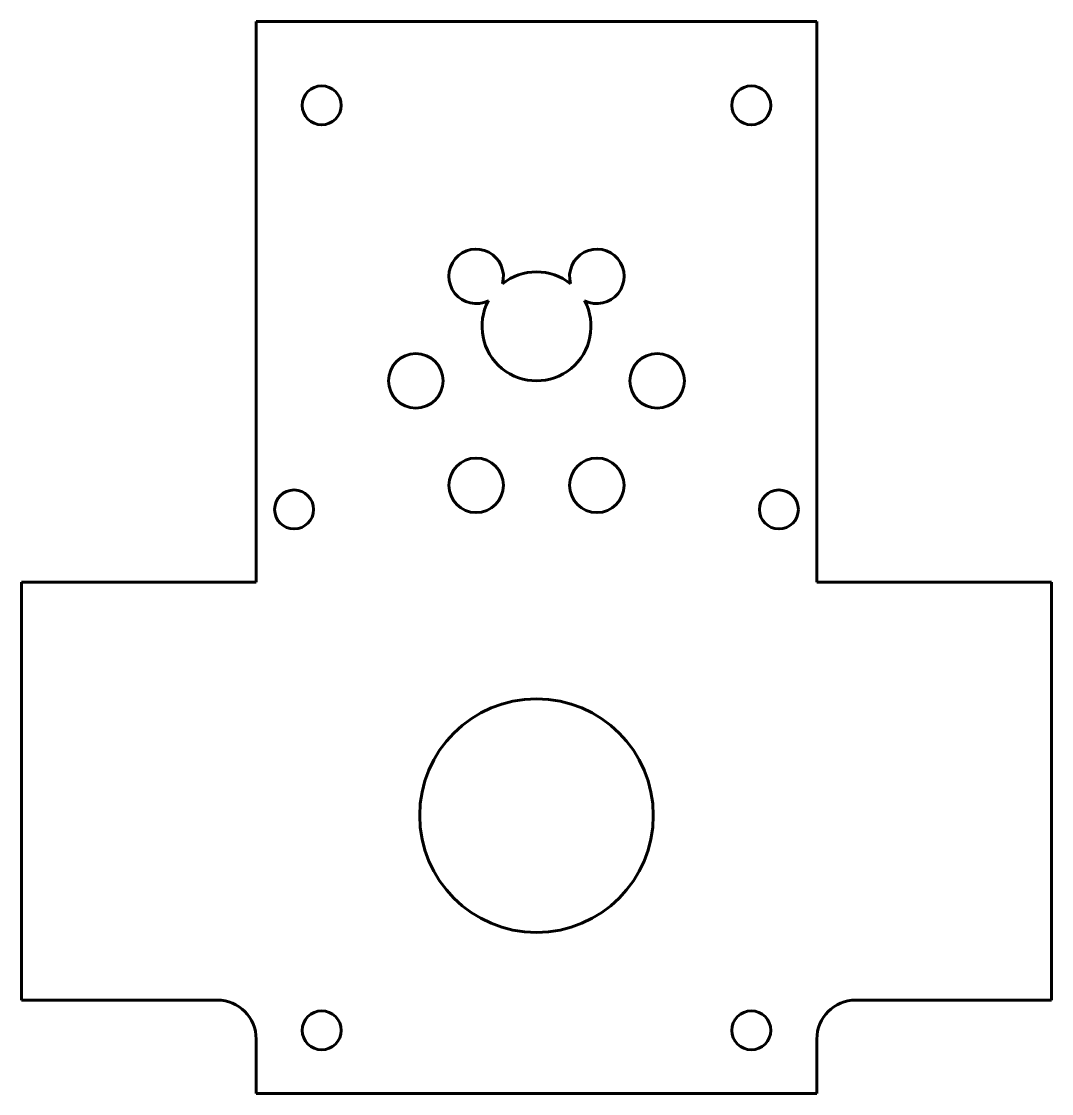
# Model space of a CAD drawing. Header units: millimetres. Extents: x -66 to 66, y -12 to 126.
import ezdxf

# ---------------------------------------------------------------- set-up
doc = ezdxf.new("R2010")
doc.units = ezdxf.units.MM
doc.linetypes.add('K5LT_BASIC', pattern=[0])

msp = doc.modelspace()

# ---------------------------------------------------------------- linework, layer by layer
at = {"color": 150, "linetype": 'K5LT_BASIC', "lineweight": 60, "true_color": 0x0080ff}
for p, q in [((-36, 53.7), (-36, 125.7)), ((-36, 125.7), (36, 125.7)), ((36, 53.7), (36, 125.7)), ((-66.14, 0), (-66.14, 53.7)), ((-66.14, 53.7), (-36, 53.7)), ((36, 53.7), (66.14, 53.7)), ((66.14, 0), (66.14, 53.7)), ((-66.14, 0), (-41, 0)), ((41, 0), (66.14, 0)), ((-36, -5), (-36, -12)), ((36, -5), (36, -12)), ((36, -12), (-36, -12))]:
    msp.add_line(p, q, dxfattribs=at)
for centre, radius in [((-27.58, 114.92), 2.5), ((27.58, 114.92), 2.5), ((-15.5, 79.54), 3.5), ((15.5, 79.54), 3.5), ((-7.75, 66.12), 3.5), ((7.75, 66.12), 3.5), ((-31.13, 63.02), 2.5), ((31.13, 63.02), 2.5), ((0, 23.7), 15), ((-27.58, -3.88), 2.5), ((27.58, -3.88), 2.5)]:
    msp.add_circle(centre, radius, dxfattribs=at)
for centre, radius, start, end in [((-7.75, 92.96), 3.5, 343.9384, 296.756), ((7.75, 92.96), 3.5, 243.244, 196.0616), ((0, 86.54), 7, 51.1958, 128.8042), ((0, 86.54), 7, 151.8903, 28.1097), ((-41, -5), 5, 0, 90), ((41, -5), 5, 90, 180)]:
    msp.add_arc(centre, radius, start, end, dxfattribs=at)

doc.saveas('drawing.dxf')
